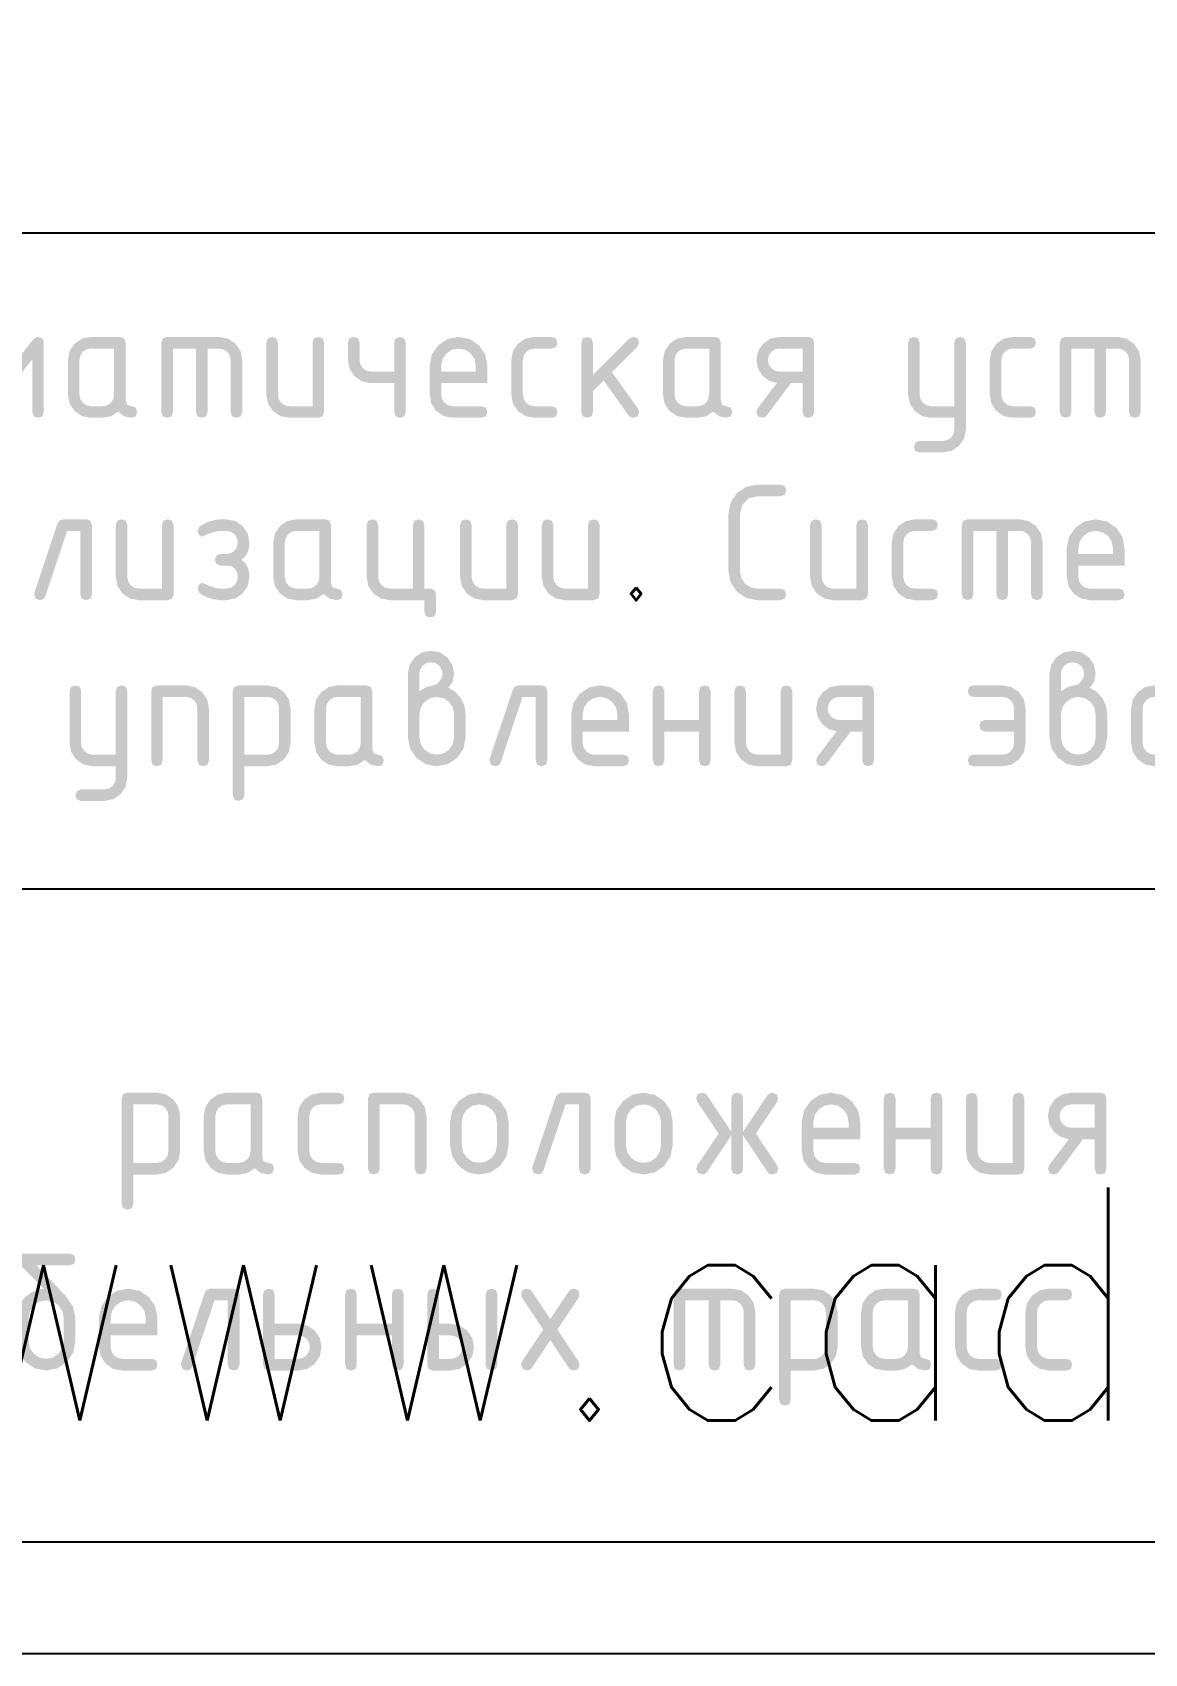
# Model space of a CAD drawing. Header units: millimetres. Extents: x 0 to 420, y 0 to 297.
# Drawn here: x 345.47 to 362.76, y 0 to 25.21 of the extents above; entities that cross this region are included whole.
import ezdxf

# ---------------------------------------------------------------- set-up
doc = ezdxf.new("R2010")
doc.units = ezdxf.units.MM
doc.layers.get('0').update_dxf_attribs({"linetype": 'CONTINUOUS'})
doc.styles.get("Standard").update_dxf_attribs({"font": 'STANDARD'})

# ---------------------------------------------------------------- blocks, each defined once
blk = doc.blocks.new('ABViewer')
at = {"color": 0, "true_color": 0x000001, "insert": (0, 0), "char_height": 0.05, "attachment_point": 1}
blk.add_mtext('ABViewer 16 trial version - www.cadsofttools.com', dxfattribs=at)

msp = doc.modelspace()

# ---------------------------------------------------------------- hatches: boundary and pattern name
at = {"true_color": 0x000007}
for points in [[(345.104786, 19.668574), (344.745393, 20.128287), (344.745393, 19.309181), (344.722794, 19.241726), (344.655545, 19.219333), (344.58809, 19.241726), (344.565697, 19.309181), (344.565697, 20.386807), (344.58809, 20.454055), (344.655545, 20.476655), (344.700263, 20.462255), (344.745393, 20.419329), (345.104786, 19.959615), (345.463627, 20.419329), (345.508551, 20.462255), (345.553475, 20.476655), (345.620723, 20.454055), (345.643323, 20.386807), (345.643323, 19.309181), (345.620723, 19.241726), (345.553475, 19.219333), (345.48602, 19.241726), (345.463627, 19.309181), (345.463627, 20.128287)], [(347.56036, 20.476655), (348.368442, 20.476655), (348.506935, 20.450335), (348.623103, 20.371924), (348.701514, 20.255756), (348.727834, 20.117263), (348.727834, 19.309181), (348.705235, 19.241726), (348.637986, 19.219333), (348.570531, 19.241726), (348.548138, 19.309181), (348.548138, 20.117263), (348.535047, 20.187405), (348.496324, 20.245145), (348.438584, 20.283868), (348.368442, 20.296959), (348.188746, 20.296959), (348.188746, 19.309181), (348.166146, 19.241726), (348.098898, 19.219333), (348.031925, 19.241726), (348.009601, 19.309181), (348.009601, 20.296959), (347.650209, 20.296959), (347.650209, 19.309181), (347.627609, 19.241726), (347.56036, 19.219333), (347.492905, 19.241726), (347.470512, 19.309181), (347.470512, 20.386807), (347.492905, 20.454055)], [(350.000993, 20.386807), (350.000993, 19.309181), (349.978393, 19.241726), (349.911145, 19.219333), (349.462456, 19.219333), (349.323067, 19.245378), (349.207243, 19.323513), (349.129108, 19.439337), (349.103063, 19.578726), (349.103063, 20.386807), (349.125457, 20.454055), (349.192912, 20.476655), (349.26016, 20.454055), (349.28276, 20.386807), (349.28276, 19.578726), (349.295989, 19.509962), (349.335676, 19.451946), (349.393692, 19.412259), (349.462456, 19.399029), (349.821297, 19.399029), (349.821297, 20.386807), (349.84369, 20.454055), (349.911145, 20.476655), (349.978393, 20.454055)], [(351.270442, 20.386807), (351.270442, 19.309181), (351.247843, 19.241726), (351.180594, 19.219333), (351.113139, 19.241726), (351.090746, 19.309181), (351.090746, 19.758422), (350.731905, 19.758422), (350.594101, 19.784122), (350.477795, 19.861499), (350.398695, 19.975532), (350.372513, 20.110648), (350.372513, 20.386807), (350.394906, 20.454055), (350.462361, 20.476655), (350.529609, 20.454055), (350.552209, 20.386807), (350.552209, 20.117263), (350.565438, 20.048981), (350.605126, 19.991035), (350.663141, 19.951347), (350.731905, 19.938118), (351.090746, 19.938118), (351.090746, 20.386807), (351.113139, 20.454055), (351.180594, 20.476655), (351.247843, 20.454055)], [(353.091107, 20.117263), (353.091107, 19.578726), (353.104337, 19.509962), (353.144024, 19.451946), (353.202039, 19.412259), (353.270804, 19.399029), (353.539797, 19.399029), (353.607045, 19.37643), (353.629645, 19.309181), (353.607045, 19.241726), (353.539797, 19.219333), (353.270804, 19.219333), (353.131415, 19.245378), (353.015591, 19.323513), (352.937456, 19.439337), (352.911411, 19.578726), (352.911411, 20.117263), (352.937456, 20.256445), (353.015591, 20.372476), (353.131415, 20.45061), (353.270804, 20.476655), (353.539797, 20.476655), (353.607045, 20.454055), (353.629645, 20.386807), (353.607045, 20.319352), (353.539797, 20.296959), (353.270804, 20.296959), (353.20135, 20.283799), (353.143473, 20.244594), (353.104061, 20.186303)], [(354.180413, 19.886304), (354.744857, 20.450748), (354.808798, 20.476655), (354.876047, 20.454055), (354.898647, 20.386807), (354.871637, 20.32452), (354.476967, 19.92985), (354.881008, 19.360996), (354.898647, 19.307528), (354.876047, 19.241313), (354.808798, 19.219333), (354.766217, 19.228842), (354.734384, 19.257367), (354.347431, 19.800314), (354.180413, 19.633296), (354.180413, 19.309181), (354.157813, 19.241726), (354.090565, 19.219333), (354.02311, 19.241726), (354.000717, 19.309181), (354.000717, 20.386807), (354.02311, 20.454055), (354.090565, 20.476655), (354.157813, 20.454055), (354.180413, 20.386807)], [(359.799562, 19.036881), (359.799562, 19.219333), (359.440721, 19.219333), (359.301332, 19.245447), (359.185508, 19.324064), (359.107373, 19.439819), (359.081329, 19.578726), (359.081329, 20.386807), (359.103722, 20.454055), (359.171177, 20.476655), (359.238425, 20.454055), (359.261025, 20.386807), (359.261025, 19.578726), (359.274254, 19.509962), (359.313941, 19.451946), (359.371957, 19.412259), (359.440721, 19.399029), (359.799562, 19.399029), (359.799562, 20.386807), (359.821955, 20.454055), (359.88941, 20.476655), (359.956658, 20.454055), (359.979258, 20.386807), (359.979258, 19.039637), (359.953351, 18.901627), (359.876181, 18.785527), (359.761804, 18.706634), (359.624276, 18.680245), (359.261025, 18.680245), (359.19357, 18.702845), (359.171177, 18.770093), (359.198186, 18.832931), (359.261025, 18.859941), (359.620417, 18.859941), (359.690284, 18.872688), (359.747748, 18.910653), (359.786471, 18.967359)], [(360.530474, 20.117263), (360.530474, 19.578726), (360.543703, 19.509962), (360.583391, 19.451946), (360.641406, 19.412259), (360.71017, 19.399029), (360.979163, 19.399029), (361.046411, 19.37643), (361.069011, 19.309181), (361.046411, 19.241726), (360.979163, 19.219333), (360.71017, 19.219333), (360.570782, 19.245378), (360.454957, 19.323513), (360.376823, 19.439337), (360.350778, 19.578726), (360.350778, 20.117263), (360.376823, 20.256445), (360.454957, 20.372476), (360.570782, 20.45061), (360.71017, 20.476655), (360.979163, 20.476655), (361.046411, 20.454055), (361.069011, 20.386807), (361.046411, 20.319352), (360.979163, 20.296959), (360.71017, 20.296959), (360.640717, 20.283799), (360.582839, 20.244594), (360.543428, 20.186303)], [(361.529932, 20.476655), (362.338013, 20.476655), (362.476506, 20.450335), (362.592675, 20.371924), (362.671085, 20.255756), (362.697406, 20.117263), (362.697406, 19.309181), (362.674806, 19.241726), (362.607557, 19.219333), (362.540102, 19.241726), (362.517709, 19.309181), (362.517709, 20.117263), (362.504618, 20.187405), (362.465895, 20.245145), (362.408155, 20.283868), (362.338013, 20.296959), (362.158317, 20.296959), (362.158317, 19.309181), (362.135717, 19.241726), (362.068469, 19.219333), (362.001496, 19.241726), (361.979172, 19.309181), (361.979172, 20.296959), (361.61978, 20.296959), (361.61978, 19.309181), (361.59718, 19.241726), (361.529932, 19.219333), (361.462477, 19.241726), (361.440083, 19.309181), (361.440083, 20.386807), (361.462477, 20.454055)], [(357.096475, 18.179284), (357.163723, 18.156684), (357.186323, 18.089435), (357.163723, 18.02198), (357.096475, 17.999587), (356.737633, 17.999587), (356.601621, 17.96617), (356.504469, 17.866193), (356.468089, 17.730043), (356.468089, 16.832113), (356.487657, 16.728278), (356.546913, 16.641393), (356.633798, 16.582137), (356.737633, 16.562569), (357.096475, 16.562569), (357.163723, 16.539969), (357.186323, 16.472721), (357.163723, 16.405266), (357.096475, 16.382873), (356.737633, 16.382873), (356.564552, 16.415601), (356.419582, 16.514062), (356.321121, 16.659032), (356.288393, 16.832113), (356.288393, 17.730043), (356.321121, 17.902436), (356.419582, 18.047543), (356.564552, 18.14628), (356.737633, 18.179284)], [(345.941998, 17.640195), (346.300839, 17.640195), (346.368087, 17.617595), (346.390687, 17.550347), (346.390687, 16.472721), (346.368087, 16.405266), (346.300839, 16.382873), (346.233384, 16.405266), (346.210991, 16.472721), (346.210991, 17.460499), (346.005939, 17.460499), (345.666941, 16.444058), (345.635522, 16.398169), (345.582606, 16.382873), (345.515151, 16.405611), (345.492757, 16.473823), (345.496616, 16.501384), (345.85215, 17.566883), (345.886532, 17.621729)], [(347.660136, 17.550347), (347.660136, 16.472721), (347.637537, 16.405266), (347.570288, 16.382873), (347.121599, 16.382873), (346.98221, 16.408918), (346.866386, 16.487053), (346.788252, 16.602877), (346.762207, 16.742265), (346.762207, 17.550347), (346.7846, 17.617595), (346.852055, 17.640195), (346.919303, 17.617595), (346.941903, 17.550347), (346.941903, 16.742265), (346.955132, 16.673501), (346.99482, 16.615486), (347.052835, 16.575798), (347.121599, 16.562569), (347.48044, 16.562569), (347.48044, 17.550347), (347.502833, 17.617595), (347.570288, 17.640195), (347.637537, 17.617595)], [(348.660041, 16.742265), (348.648121, 16.817231), (348.612637, 16.874006), (348.565439, 16.905838), (348.506252, 16.920308), (348.391048, 16.921961), (348.327107, 16.947869), (348.3012, 17.01181), (348.327659, 17.076302), (348.363212, 17.096146), (348.416955, 17.10276), (348.443965, 17.10276), (348.472628, 17.101658), (348.55283, 17.114473), (348.611534, 17.152921), (348.647777, 17.21066), (348.660041, 17.280803), (348.64695, 17.350945), (348.608227, 17.408685), (348.550763, 17.447407), (348.480896, 17.460499), (348.391048, 17.460499), (348.307195, 17.448992), (348.206391, 17.414748), (348.124605, 17.380779), (348.099455, 17.369548), (348.052051, 17.40207), (348.031656, 17.464909), (348.06845, 17.53195), (348.17883, 17.59279), (348.293001, 17.628275), (348.391048, 17.640195), (348.480896, 17.640195), (348.619803, 17.61415), (348.735558, 17.536015), (348.813693, 17.419984), (348.839738, 17.280803), (348.831995, 17.192031), (348.808801, 17.117574), (348.770207, 17.057483), (348.716265, 17.01181), (348.770207, 16.964577), (348.808801, 16.903909), (348.831995, 16.829805), (348.839738, 16.742265), (348.813693, 16.602877), (348.735558, 16.487053), (348.619803, 16.408918), (348.480896, 16.382873), (348.391048, 16.382873), (348.290314, 16.394448), (348.177177, 16.429175), (348.068036, 16.488706), (348.031656, 16.558159), (348.052051, 16.620998), (348.101109, 16.65352), (348.130048, 16.642013), (348.21025, 16.607769), (348.308297, 16.5738), (348.391048, 16.562569), (348.480896, 16.562569), (348.54966, 16.575523), (348.607676, 16.614935), (348.646881, 16.672812)], [(351.651219, 16.562569), (351.718467, 16.539969), (351.741067, 16.472721), (351.741067, 16.203177), (351.718467, 16.135928), (351.651219, 16.113329), (351.583764, 16.135928), (351.561371, 16.203177), (351.561371, 16.382873), (351.022833, 16.382873), (350.883445, 16.408987), (350.767621, 16.487604), (350.689486, 16.603359), (350.663441, 16.742265), (350.663441, 17.550347), (350.685834, 17.617595), (350.753289, 17.640195), (350.820537, 17.617595), (350.843137, 17.550347), (350.843137, 16.742265), (350.856366, 16.673501), (350.896054, 16.615486), (350.954069, 16.575798), (351.022833, 16.562569), (351.381674, 16.562569), (351.381674, 17.550347), (351.404068, 17.617595), (351.471523, 17.640195), (351.538771, 17.617595), (351.561371, 17.550347), (351.561371, 16.562569)], [(353.013778, 17.550347), (353.013778, 16.472721), (352.991178, 16.405266), (352.92393, 16.382873), (352.475241, 16.382873), (352.335852, 16.408918), (352.220028, 16.487053), (352.141893, 16.602877), (352.115848, 16.742265), (352.115848, 17.550347), (352.138242, 17.617595), (352.205697, 17.640195), (352.272945, 17.617595), (352.295545, 17.550347), (352.295545, 16.742265), (352.308774, 16.673501), (352.348461, 16.615486), (352.406477, 16.575798), (352.475241, 16.562569), (352.834082, 16.562569), (352.834082, 17.550347), (352.856475, 17.617595), (352.92393, 17.640195), (352.991178, 17.617595)], [(354.283227, 17.550347), (354.283227, 16.472721), (354.260628, 16.405266), (354.193379, 16.382873), (353.74469, 16.382873), (353.605302, 16.408918), (353.489477, 16.487053), (353.411343, 16.602877), (353.385298, 16.742265), (353.385298, 17.550347), (353.407691, 17.617595), (353.475146, 17.640195), (353.542394, 17.617595), (353.564994, 17.550347), (353.564994, 16.742265), (353.578223, 16.673501), (353.617911, 16.615486), (353.675926, 16.575798), (353.74469, 16.562569), (354.103531, 16.562569), (354.103531, 17.550347), (354.125924, 17.617595), (354.193379, 17.640195), (354.260628, 17.617595)], [(358.455772, 17.550347), (358.455772, 16.472721), (358.433172, 16.405266), (358.365924, 16.382873), (357.917235, 16.382873), (357.777846, 16.408918), (357.662022, 16.487053), (357.583887, 16.602877), (357.557842, 16.742265), (357.557842, 17.550347), (357.580235, 17.617595), (357.64769, 17.640195), (357.714939, 17.617595), (357.737538, 17.550347), (357.737538, 16.742265), (357.750768, 16.673501), (357.790455, 16.615486), (357.848471, 16.575798), (357.917235, 16.562569), (358.276076, 16.562569), (358.276076, 17.550347), (358.298469, 17.617595), (358.365924, 17.640195), (358.433172, 17.617595)], [(359.006988, 17.280803), (359.006988, 16.742265), (359.020217, 16.673501), (359.059904, 16.615486), (359.11792, 16.575798), (359.186684, 16.562569), (359.455677, 16.562569), (359.522925, 16.539969), (359.545525, 16.472721), (359.522925, 16.405266), (359.455677, 16.382873), (359.186684, 16.382873), (359.047295, 16.408918), (358.931471, 16.487053), (358.853336, 16.602877), (358.827291, 16.742265), (358.827291, 17.280803), (358.853336, 17.419984), (358.931471, 17.536015), (359.047295, 17.61415), (359.186684, 17.640195), (359.455677, 17.640195), (359.522925, 17.617595), (359.545525, 17.550347), (359.522925, 17.482892), (359.455677, 17.460499), (359.186684, 17.460499), (359.117231, 17.447339), (359.059353, 17.408133), (359.019941, 17.349842)], [(360.006445, 17.640195), (360.814527, 17.640195), (360.95302, 17.613874), (361.069188, 17.535464), (361.147599, 17.419295), (361.173919, 17.280803), (361.173919, 16.472721), (361.151319, 16.405266), (361.084071, 16.382873), (361.016616, 16.405266), (360.994223, 16.472721), (360.994223, 17.280803), (360.981132, 17.350945), (360.942409, 17.408685), (360.884669, 17.447407), (360.814527, 17.460499), (360.634831, 17.460499), (360.634831, 16.472721), (360.612231, 16.405266), (360.544983, 16.382873), (360.47801, 16.405266), (360.455686, 16.472721), (360.455686, 17.460499), (360.096293, 17.460499), (360.096293, 16.472721), (360.073694, 16.405266), (360.006445, 16.382873), (359.93899, 16.405266), (359.916597, 16.472721), (359.916597, 17.550347), (359.93899, 17.617595)], [(346.76156, 13.61796), (346.76156, 13.800413), (346.402719, 13.800413), (346.26333, 13.826526), (346.147506, 13.905144), (346.069371, 14.020899), (346.043326, 14.159805), (346.043326, 14.967887), (346.065719, 15.035135), (346.133174, 15.057735), (346.200422, 15.035135), (346.223022, 14.967887), (346.223022, 14.159805), (346.236251, 14.091041), (346.275939, 14.033025), (346.333954, 13.993338), (346.402719, 13.980109), (346.76156, 13.980109), (346.76156, 14.967887), (346.783953, 15.035135), (346.851408, 15.057735), (346.918656, 15.035135), (346.941256, 14.967887), (346.941256, 13.620716), (346.915349, 13.482706), (346.838179, 13.366606), (346.723801, 13.287714), (346.586273, 13.261324), (346.223022, 13.261324), (346.155567, 13.283924), (346.133174, 13.351172), (346.160184, 13.414011), (346.223022, 13.44102), (346.582415, 13.44102), (346.652281, 13.453767), (346.709745, 13.491732), (346.748468, 13.548438)], [(347.312775, 13.890261), (347.312775, 14.967887), (347.335169, 15.035135), (347.402623, 15.057735), (347.851864, 15.057735), (347.989874, 15.031414), (348.105974, 14.953004), (348.184385, 14.836835), (348.210705, 14.698342), (348.210705, 13.890261), (348.188105, 13.822806), (348.120857, 13.800413), (348.053402, 13.822806), (348.031009, 13.890261), (348.031009, 14.698342), (348.017918, 14.768484), (347.979195, 14.826224), (347.92173, 14.864947), (347.851864, 14.878038), (347.492472, 14.878038), (347.492472, 13.890261), (347.469872, 13.822806), (347.402623, 13.800413), (347.335169, 13.822806)], [(353.022771, 15.057735), (353.381612, 15.057735), (353.448861, 15.035135), (353.47146, 14.967887), (353.47146, 13.890261), (353.448861, 13.822806), (353.381612, 13.800413), (353.314157, 13.822806), (353.291764, 13.890261), (353.291764, 14.878038), (353.086712, 14.878038), (352.747715, 13.861598), (352.716295, 13.815709), (352.663379, 13.800413), (352.595924, 13.82315), (352.573531, 13.891363), (352.577389, 13.918924), (352.932923, 14.984423), (352.967305, 15.039269)], [(355.292125, 14.339501), (355.292125, 13.890261), (355.269525, 13.822806), (355.202277, 13.800413), (355.134822, 13.822806), (355.112429, 13.890261), (355.112429, 14.967887), (355.134822, 15.035135), (355.202277, 15.057735), (355.269525, 15.035135), (355.292125, 14.967887), (355.292125, 14.519197), (355.830663, 14.519197), (355.830663, 14.967887), (355.853056, 15.035135), (355.920511, 15.057735), (355.987759, 15.035135), (356.010359, 14.967887), (356.010359, 13.890261), (355.987759, 13.822806), (355.920511, 13.800413), (355.853056, 13.822806), (355.830663, 13.890261), (355.830663, 14.339501)], [(357.279808, 14.967887), (357.279808, 13.890261), (357.257208, 13.822806), (357.18996, 13.800413), (356.741271, 13.800413), (356.601882, 13.826458), (356.486058, 13.904592), (356.407923, 14.020416), (356.381878, 14.159805), (356.381878, 14.967887), (356.404271, 15.035135), (356.471726, 15.057735), (356.538975, 15.035135), (356.561575, 14.967887), (356.561575, 14.159805), (356.574804, 14.091041), (356.614491, 14.033025), (356.672507, 13.993338), (356.741271, 13.980109), (357.100112, 13.980109), (357.100112, 14.967887), (357.122505, 15.035135), (357.18996, 15.057735), (357.257208, 15.035135)], [(360.728316, 14.339501), (360.279627, 14.339501), (360.212172, 14.361894), (360.189779, 14.429349), (360.212172, 14.496598), (360.279627, 14.519197), (360.728316, 14.519197), (360.728316, 14.698342), (360.715225, 14.768484), (360.676502, 14.826224), (360.619038, 14.864947), (360.549171, 14.878038), (360.099931, 14.878038), (360.032476, 14.900432), (360.010083, 14.967887), (360.032476, 15.035135), (360.099931, 15.057735), (360.549171, 15.057735), (360.688077, 15.03169), (360.803833, 14.953555), (360.881967, 14.837524), (360.908012, 14.698342), (360.908012, 14.159805), (360.881967, 14.020416), (360.803833, 13.904592), (360.688077, 13.826458), (360.549171, 13.800413), (360.099931, 13.800413), (360.032476, 13.822806), (360.010083, 13.890261), (360.032476, 13.957509), (360.099931, 13.980109), (360.549171, 13.980109), (360.617935, 13.993062), (360.675951, 14.032474), (360.715156, 14.090352), (360.728316, 14.159805)], [(349.771211, 8.359664), (349.771211, 7.813961), (349.784509, 7.744576), (349.824679, 7.685528), (349.883728, 7.645358), (349.953112, 7.63206), (350.225964, 7.63206), (350.294176, 7.609322), (350.316914, 7.541109), (350.294176, 7.472896), (350.225964, 7.450159), (349.953112, 7.450159), (349.81207, 7.476341), (349.694592, 7.555441), (349.615493, 7.672919), (349.58931, 7.813961), (349.58931, 8.359664), (349.615493, 8.500706), (349.694592, 8.618184), (349.81207, 8.697076), (349.953112, 8.723466), (350.225964, 8.723466), (350.294176, 8.700728), (350.316914, 8.632515), (350.294176, 8.564303), (350.225964, 8.541565), (349.953112, 8.541565), (349.882832, 8.528336), (349.824128, 8.488648), (349.78444, 8.429944)], [(350.684087, 7.541109), (350.684087, 8.632515), (350.706825, 8.700728), (350.775038, 8.723466), (351.229791, 8.723466), (351.369868, 8.696732), (351.487208, 8.617081), (351.566859, 8.499741), (351.593593, 8.359664), (351.593593, 7.541109), (351.570855, 7.472896), (351.502642, 7.450159), (351.434429, 7.472896), (351.411692, 7.541109), (351.411692, 8.359664), (351.398531, 8.430426), (351.359326, 8.489199), (351.300553, 8.528405), (351.229791, 8.541565), (350.865988, 8.541565), (350.865988, 7.541109), (350.843251, 7.472896), (350.775038, 7.450159), (350.706825, 7.472896)], [(353.690492, 8.723466), (354.054294, 8.723466), (354.122507, 8.700728), (354.145245, 8.632515), (354.145245, 7.541109), (354.122507, 7.472896), (354.054294, 7.450159), (353.986081, 7.472896), (353.963344, 7.541109), (353.963344, 8.541565), (353.755536, 8.541565), (353.412128, 7.512446), (353.380365, 7.465593), (353.32669, 7.450159), (353.258477, 7.47331), (353.23574, 7.542763), (353.240149, 7.570324), (353.599542, 8.649052), (353.634682, 8.704862)], [(356.333095, 8.058149), (355.95441, 7.490397), (355.922164, 7.460149), (355.878342, 7.450159), (355.814401, 7.477168), (355.787392, 7.541109), (355.802826, 7.592372), (356.134657, 8.086812), (355.802826, 8.581804), (355.787392, 8.632515), (355.810129, 8.700728), (355.878342, 8.723466), (355.922164, 8.713544), (355.95441, 8.683778), (356.333095, 8.116027), (356.333095, 8.632515), (356.355833, 8.700728), (356.424045, 8.723466), (356.492258, 8.700728), (356.514996, 8.632515), (356.514996, 8.116027), (356.894232, 8.683778), (356.925996, 8.713544), (356.969749, 8.723466), (357.037961, 8.700728), (357.060699, 8.632515), (357.045816, 8.581804), (356.713433, 8.086812), (357.045816, 7.592372), (357.060699, 7.541109), (357.037961, 7.472896), (356.969749, 7.450159), (356.925996, 7.460149), (356.894232, 7.490397), (356.514996, 8.058149), (356.514996, 7.541109), (356.492258, 7.472896), (356.424045, 7.450159), (356.355833, 7.472896), (356.333095, 7.541109)], [(358.885871, 7.995862), (358.885871, 7.541109), (358.863133, 7.472896), (358.79492, 7.450159), (358.726707, 7.472896), (358.70397, 7.541109), (358.70397, 8.632515), (358.726707, 8.700728), (358.79492, 8.723466), (358.863133, 8.700728), (358.885871, 8.632515), (358.885871, 8.177763), (359.431574, 8.177763), (359.431574, 8.632515), (359.454312, 8.700728), (359.522524, 8.723466), (359.590737, 8.700728), (359.613475, 8.632515), (359.613475, 7.541109), (359.590737, 7.472896), (359.522524, 7.450159), (359.454312, 7.472896), (359.431574, 7.541109), (359.431574, 7.995862)], [(360.889301, 8.632515), (360.889301, 7.541109), (360.866563, 7.472896), (360.798351, 7.450159), (360.343598, 7.450159), (360.202556, 7.476341), (360.085078, 7.555441), (360.005979, 7.672919), (359.979796, 7.813961), (359.979796, 8.632515), (360.002533, 8.700728), (360.070746, 8.723466), (360.138959, 8.700728), (360.161697, 8.632515), (360.161697, 7.813961), (360.174995, 7.744576), (360.215165, 7.685528), (360.274214, 7.645358), (360.343598, 7.63206), (360.7074, 7.63206), (360.7074, 8.632515), (360.730138, 8.700728), (360.798351, 8.723466), (360.866563, 8.700728)], [(348.231296, 5.675339), (348.595098, 5.675339), (348.663311, 5.652601), (348.686049, 5.584388), (348.686049, 4.492982), (348.663311, 4.424769), (348.595098, 4.402032), (348.526885, 4.424769), (348.504148, 4.492982), (348.504148, 5.493438), (348.296339, 5.493438), (347.952932, 4.464319), (347.921168, 4.417466), (347.867494, 4.402032), (347.799281, 4.425183), (347.776543, 4.494636), (347.780953, 4.522197), (348.140345, 5.600925), (348.175485, 5.656735)], [(350.510097, 4.947735), (350.510097, 4.492982), (350.487359, 4.424769), (350.419146, 4.402032), (350.350933, 4.424769), (350.328196, 4.492982), (350.328196, 5.584388), (350.350933, 5.652601), (350.419146, 5.675339), (350.487359, 5.652601), (350.510097, 5.584388), (350.510097, 5.129636), (351.0558, 5.129636), (351.0558, 5.584388), (351.078537, 5.652601), (351.14675, 5.675339), (351.214963, 5.652601), (351.237701, 5.584388), (351.237701, 4.492982), (351.214963, 4.424769), (351.14675, 4.402032), (351.078537, 4.424769), (351.0558, 4.492982), (351.0558, 4.947735)], [(353.628721, 5.038685), (353.958347, 4.544245), (353.97323, 4.492982), (353.950493, 4.424769), (353.88228, 4.402032), (353.838527, 4.412022), (353.806763, 4.44227), (353.518478, 4.874974), (353.230743, 4.44227), (353.198497, 4.412022), (353.154676, 4.402032), (353.090735, 4.429041), (353.063725, 4.492982), (353.079159, 4.544245), (353.408235, 5.038685), (353.079159, 5.533677), (353.063725, 5.584388), (353.086463, 5.652601), (353.154676, 5.675339), (353.198497, 5.665417), (353.230743, 5.635651), (353.518478, 5.20405), (353.806763, 5.635651), (353.838527, 5.665417), (353.88228, 5.675339), (353.950493, 5.653015), (353.97323, 5.586042), (353.958347, 5.533677)], [(355.525279, 5.675339), (356.343834, 5.675339), (356.483912, 5.648605), (356.601251, 5.568954), (356.680902, 5.451614), (356.707636, 5.311537), (356.707636, 4.492982), (356.684898, 4.424769), (356.616685, 4.402032), (356.548473, 4.424769), (356.525735, 4.492982), (356.525735, 5.311537), (356.512575, 5.382299), (356.47337, 5.441072), (356.414596, 5.480278), (356.343834, 5.493438), (356.161933, 5.493438), (356.161933, 4.492982), (356.139195, 4.424769), (356.070982, 4.402032), (356.002769, 4.424769), (355.980032, 4.492982), (355.980032, 5.493438), (355.61623, 5.493438), (355.61623, 4.492982), (355.593492, 4.424769), (355.525279, 4.402032), (355.457066, 4.424769), (355.434329, 4.492982), (355.434329, 5.584388), (355.457066, 5.652601)], [(359.992511, 5.311537), (359.992511, 4.765834), (360.005809, 4.69645), (360.045979, 4.637401), (360.105028, 4.597231), (360.174412, 4.583933), (360.447264, 4.583933), (360.515477, 4.561195), (360.538214, 4.492982), (360.515477, 4.424769), (360.447264, 4.402032), (360.174412, 4.402032), (360.03337, 4.428214), (359.915892, 4.507314), (359.836793, 4.624792), (359.81061, 4.765834), (359.81061, 5.311537), (359.836793, 5.452579), (359.915892, 5.570057), (360.03337, 5.64895), (360.174412, 5.675339), (360.447264, 5.675339), (360.515477, 5.652601), (360.538214, 5.584388), (360.515477, 5.516176), (360.447264, 5.493438), (360.174412, 5.493438), (360.104132, 5.480209), (360.045428, 5.440521), (360.00574, 5.381817)], [(361.087289, 5.311537), (361.087289, 4.765834), (361.100587, 4.69645), (361.140757, 4.637401), (361.199806, 4.597231), (361.26919, 4.583933), (361.542041, 4.583933), (361.610254, 4.561195), (361.632992, 4.492982), (361.610254, 4.424769), (361.542041, 4.402032), (361.26919, 4.402032), (361.128148, 4.428214), (361.01067, 4.507314), (360.93157, 4.624792), (360.905388, 4.765834), (360.905388, 5.311537), (360.93157, 5.452579), (361.01067, 5.570057), (361.128148, 5.64895), (361.26919, 5.675339), (361.542041, 5.675339), (361.610254, 5.652601), (361.632992, 5.584388), (361.610254, 5.516176), (361.542041, 5.493438), (361.26919, 5.493438), (361.19891, 5.480209), (361.140205, 5.440521), (361.100518, 5.381817)]]:
    msp.add_hatch(color=0, dxfattribs=at).paths.add_polyline_path(points, flags=0)
h = msp.add_hatch(color=0, dxfattribs=at)
h.paths.add_polyline_path([(346.736338, 20.296959), (346.377497, 20.296959), (346.308044, 20.283799), (346.250166, 20.244594), (346.210755, 20.186303), (346.197801, 20.117263), (346.197801, 19.578726), (346.21103, 19.509962), (346.250718, 19.451946), (346.308733, 19.412259), (346.377497, 19.399029), (346.557193, 19.399029), (346.625957, 19.411983), (346.683973, 19.451395), (346.723178, 19.509272), (346.736338, 19.578726)], flags=0)
h.paths.add_polyline_path([(347.095731, 19.309181), (347.073131, 19.241726), (347.005883, 19.219333), (346.891712, 19.243036), (346.800279, 19.314693), (346.689898, 19.243036), (346.557193, 19.219333), (346.377497, 19.219333), (346.238109, 19.245378), (346.122284, 19.323513), (346.04415, 19.439337), (346.018105, 19.578726), (346.018105, 20.117263), (346.04415, 20.256445), (346.122284, 20.372476), (346.238109, 20.45061), (346.377497, 20.476655), (346.826186, 20.476655), (346.893435, 20.454055), (346.916034, 20.386807), (346.916034, 19.488878), (346.938428, 19.421423), (347.005883, 19.399029), (347.073131, 19.37643)], flags=0)
h = msp.add_hatch(color=0, dxfattribs=at)
h.paths.add_polyline_path([(352.091202, 20.296959), (351.987367, 20.277184), (351.900482, 20.218135), (351.841226, 20.130837), (351.821658, 20.027415), (351.821658, 19.938118), (352.360195, 19.938118), (352.360195, 20.027415), (352.340421, 20.130837), (352.281372, 20.218135), (352.194142, 20.277184)], flags=0)
h.paths.add_polyline_path([(351.821658, 19.758422), (351.821658, 19.578726), (351.834887, 19.509962), (351.874575, 19.451946), (351.93259, 19.412259), (352.001354, 19.399029), (352.450044, 19.399029), (352.517292, 19.37643), (352.539892, 19.309181), (352.517292, 19.241726), (352.450044, 19.219333), (352.001354, 19.219333), (351.861966, 19.245378), (351.746142, 19.323513), (351.668007, 19.439337), (351.641962, 19.578726), (351.641962, 20.027415), (351.67469, 20.20029), (351.773151, 20.345466), (351.918121, 20.44372), (352.091202, 20.476655), (352.26518, 20.444065), (352.409805, 20.346568), (352.507301, 20.201874), (352.539892, 20.027415), (352.539892, 19.758422)], flags=0)
h = msp.add_hatch(color=0, dxfattribs=at)
h.paths.add_polyline_path([(355.9884, 20.296959), (355.629558, 20.296959), (355.560105, 20.283799), (355.502228, 20.244594), (355.462816, 20.186303), (355.449862, 20.117263), (355.449862, 19.578726), (355.463091, 19.509962), (355.502779, 19.451946), (355.560794, 19.412259), (355.629558, 19.399029), (355.809255, 19.399029), (355.878019, 19.411983), (355.936034, 19.451395), (355.975239, 19.509272), (355.9884, 19.578726)], flags=0)
h.paths.add_polyline_path([(356.347792, 19.309181), (356.325192, 19.241726), (356.257944, 19.219333), (356.143773, 19.243036), (356.052341, 19.314693), (355.94196, 19.243036), (355.809255, 19.219333), (355.629558, 19.219333), (355.49017, 19.245378), (355.374346, 19.323513), (355.296211, 19.439337), (355.270166, 19.578726), (355.270166, 20.117263), (355.296211, 20.256445), (355.374346, 20.372476), (355.49017, 20.45061), (355.629558, 20.476655), (356.078248, 20.476655), (356.145496, 20.454055), (356.168096, 20.386807), (356.168096, 19.488878), (356.190489, 19.421423), (356.257944, 19.399029), (356.325192, 19.37643)], flags=0)
h = msp.add_hatch(color=0, dxfattribs=at)
h.paths.add_polyline_path([(357.042279, 19.761178), (356.91543, 19.798316), (356.812973, 19.878036), (356.745036, 19.988141), (356.722574, 20.117263), (356.748619, 20.256445), (356.826753, 20.372476), (356.942577, 20.45061), (357.081966, 20.476655), (357.530655, 20.476655), (357.597904, 20.454055), (357.620503, 20.386807), (357.620503, 19.309181), (357.597904, 19.241726), (357.530655, 19.219333), (357.4632, 19.241726), (357.440807, 19.309181), (357.440807, 19.758422), (357.258906, 19.758422), (356.884631, 19.256265), (356.85266, 19.228497), (356.812422, 19.219333), (356.744967, 19.241726), (356.722574, 19.309181), (356.740213, 19.363752)], flags=0)
h.paths.add_polyline_path([(356.90227, 20.117263), (356.915499, 20.048981), (356.955186, 19.991035), (357.013202, 19.951347), (357.081966, 19.938118), (357.440807, 19.938118), (357.440807, 20.296959), (357.081966, 20.296959), (357.012513, 20.283799), (356.954635, 20.244594), (356.915223, 20.186303)], flags=0)
h = msp.add_hatch(color=0, dxfattribs=at)
h.paths.add_polyline_path([(349.929267, 17.460499), (349.570426, 17.460499), (349.500973, 17.447339), (349.443095, 17.408133), (349.403683, 17.349842), (349.39073, 17.280803), (349.39073, 16.742265), (349.403959, 16.673501), (349.443646, 16.615486), (349.501662, 16.575798), (349.570426, 16.562569), (349.750122, 16.562569), (349.818886, 16.575523), (349.876901, 16.614935), (349.916107, 16.672812), (349.929267, 16.742265)], flags=0)
h.paths.add_polyline_path([(350.288659, 16.472721), (350.266059, 16.405266), (350.198811, 16.382873), (350.084641, 16.406575), (349.993208, 16.478233), (349.882827, 16.406575), (349.750122, 16.382873), (349.570426, 16.382873), (349.431037, 16.408918), (349.315213, 16.487053), (349.237078, 16.602877), (349.211033, 16.742265), (349.211033, 17.280803), (349.237078, 17.419984), (349.315213, 17.536015), (349.431037, 17.61415), (349.570426, 17.640195), (350.019115, 17.640195), (350.086363, 17.617595), (350.108963, 17.550347), (350.108963, 16.652417), (350.131356, 16.584962), (350.198811, 16.562569), (350.266059, 16.539969)], flags=0)
h = msp.add_hatch(color=0, dxfattribs=at)
h.paths.add_polyline_path([(361.998389, 17.460499), (361.894554, 17.440724), (361.807668, 17.381675), (361.748413, 17.294376), (361.728844, 17.190955), (361.728844, 17.101658), (362.267382, 17.101658), (362.267382, 17.190955), (362.247607, 17.294376), (362.188558, 17.381675), (362.101328, 17.440724)], flags=0)
h.paths.add_polyline_path([(361.728844, 16.921961), (361.728844, 16.742265), (361.742074, 16.673501), (361.781761, 16.615486), (361.839777, 16.575798), (361.908541, 16.562569), (362.35723, 16.562569), (362.424478, 16.539969), (362.447078, 16.472721), (362.424478, 16.405266), (362.35723, 16.382873), (361.908541, 16.382873), (361.769152, 16.408918), (361.653328, 16.487053), (361.575193, 16.602877), (361.549148, 16.742265), (361.549148, 17.190955), (361.581877, 17.363829), (361.680338, 17.509006), (361.825307, 17.60726), (361.998389, 17.640195), (362.172366, 17.607604), (362.316991, 17.510108), (362.414487, 17.365414), (362.447078, 17.190955), (362.447078, 16.921961)], flags=0)
h = msp.add_hatch(color=0, dxfattribs=at)
h.paths.add_polyline_path([(351.483778, 14.967887), (351.593056, 15.035135), (351.693239, 15.057735), (351.746914, 15.073444), (351.796868, 15.120573), (351.831594, 15.178795), (351.84317, 15.237431), (351.830079, 15.307366), (351.791356, 15.365313), (351.733409, 15.404036), (351.663474, 15.417127), (351.594021, 15.403967), (351.536143, 15.364762), (351.496731, 15.306471), (351.483778, 15.237431)], flags=0)
h.paths.add_polyline_path([(351.932467, 15.020803), (352.043675, 14.953968), (352.129251, 14.856541), (352.183821, 14.737892), (352.202011, 14.608494), (352.202011, 14.249653), (352.169076, 14.075882), (352.070822, 13.931051), (351.925714, 13.833072), (351.753322, 13.800413), (351.579551, 13.833141), (351.434719, 13.931602), (351.336741, 14.076571), (351.304081, 14.249653), (351.304081, 15.237431), (351.330195, 15.376613), (351.408812, 15.492644), (351.524568, 15.570778), (351.663474, 15.596823), (351.80238, 15.570503), (351.918135, 15.492092), (351.99627, 15.375924), (352.022315, 15.237431), (351.999715, 15.115061)], flags=0)
h.paths.add_polyline_path([(352.022315, 14.249653), (352.022315, 14.608494), (352.002609, 14.711916), (351.944042, 14.799215), (351.857157, 14.858264), (351.753322, 14.878038), (351.648798, 14.858264), (351.56205, 14.799215), (351.503277, 14.711916), (351.483778, 14.608494), (351.483778, 14.249653), (351.503277, 14.145129), (351.56205, 14.058381), (351.648798, 13.999608), (351.753322, 13.980109), (351.857157, 13.999677), (351.944042, 14.058933), (352.002609, 14.145818)], flags=0)
h = msp.add_hatch(color=0, dxfattribs=at)
h.paths.add_polyline_path([(361.459228, 14.967887), (361.568506, 15.035135), (361.66869, 15.057735), (361.722364, 15.073444), (361.772318, 15.120573), (361.807045, 15.178795), (361.81862, 15.237431), (361.805529, 15.307366), (361.766806, 15.365313), (361.70886, 15.404036), (361.638924, 15.417127), (361.569471, 15.403967), (361.511593, 15.364762), (361.472181, 15.306471), (361.459228, 15.237431)], flags=0)
h.paths.add_polyline_path([(361.907917, 15.020803), (362.019125, 14.953968), (362.104701, 14.856541), (362.159271, 14.737892), (362.177461, 14.608494), (362.177461, 14.249653), (362.144526, 14.075882), (362.046272, 13.931051), (361.901165, 13.833072), (361.728772, 13.800413), (361.555002, 13.833141), (361.41017, 13.931602), (361.312191, 14.076571), (361.279532, 14.249653), (361.279532, 15.237431), (361.305646, 15.376613), (361.384263, 15.492644), (361.500018, 15.570778), (361.638924, 15.596823), (361.77783, 15.570503), (361.893586, 15.492092), (361.97172, 15.375924), (361.997765, 15.237431), (361.975165, 15.115061)], flags=0)
h.paths.add_polyline_path([(361.997765, 14.249653), (361.997765, 14.608494), (361.978059, 14.711916), (361.919493, 14.799215), (361.832607, 14.858264), (361.728772, 14.878038), (361.624248, 14.858264), (361.5375, 14.799215), (361.478727, 14.711916), (361.459228, 14.608494), (361.459228, 14.249653), (361.478727, 14.145129), (361.5375, 14.058381), (361.624248, 13.999608), (361.728772, 13.980109), (361.832607, 13.999677), (361.919493, 14.058933), (361.978059, 14.145818)], flags=0)
h = msp.add_hatch(color=0, dxfattribs=at)
h.paths.add_polyline_path([(348.582225, 14.967887), (348.604618, 15.035135), (348.672073, 15.057735), (349.121313, 15.057735), (349.260219, 15.03169), (349.375975, 14.953555), (349.454109, 14.837524), (349.480154, 14.698342), (349.480154, 14.159805), (349.454109, 14.020899), (349.375975, 13.905144), (349.260219, 13.826526), (349.121313, 13.800413), (348.761921, 13.800413), (348.761921, 13.351172), (348.739321, 13.283924), (348.672073, 13.261324), (348.604618, 13.283924), (348.582225, 13.351172)], flags=0)
h.paths.add_polyline_path([(348.761921, 14.878038), (348.761921, 13.980109), (349.121313, 13.980109), (349.190077, 13.993062), (349.248093, 14.032474), (349.287298, 14.090352), (349.300458, 14.159805), (349.300458, 14.698342), (349.287367, 14.768484), (349.248644, 14.826224), (349.19118, 14.864947), (349.121313, 14.878038)], flags=0)
h = msp.add_hatch(color=0, dxfattribs=at)
h.paths.add_polyline_path([(350.569907, 14.878038), (350.211066, 14.878038), (350.141613, 14.864878), (350.083735, 14.825673), (350.044324, 14.767382), (350.03137, 14.698342), (350.03137, 14.159805), (350.044599, 14.091041), (350.084287, 14.033025), (350.142302, 13.993338), (350.211066, 13.980109), (350.390762, 13.980109), (350.459527, 13.993062), (350.517542, 14.032474), (350.556747, 14.090352), (350.569907, 14.159805)], flags=0)
h.paths.add_polyline_path([(350.9293, 13.890261), (350.9067, 13.822806), (350.839452, 13.800413), (350.725281, 13.824115), (350.633848, 13.895773), (350.523467, 13.824115), (350.390762, 13.800413), (350.211066, 13.800413), (350.071678, 13.826458), (349.955854, 13.904592), (349.877719, 14.020416), (349.851674, 14.159805), (349.851674, 14.698342), (349.877719, 14.837524), (349.955854, 14.953555), (350.071678, 15.03169), (350.211066, 15.057735), (350.659755, 15.057735), (350.727004, 15.035135), (350.749604, 14.967887), (350.749604, 14.069957), (350.771997, 14.002502), (350.839452, 13.980109), (350.9067, 13.957509)], flags=0)
h = msp.add_hatch(color=0, dxfattribs=at)
h.paths.add_polyline_path([(354.29222, 14.878038), (354.188385, 14.858264), (354.1015, 14.799215), (354.042244, 14.711916), (354.022676, 14.608494), (354.022676, 14.519197), (354.561213, 14.519197), (354.561213, 14.608494), (354.541439, 14.711916), (354.48239, 14.799215), (354.39516, 14.858264)], flags=0)
h.paths.add_polyline_path([(354.022676, 14.339501), (354.022676, 14.159805), (354.035905, 14.091041), (354.075593, 14.033025), (354.133608, 13.993338), (354.202372, 13.980109), (354.651061, 13.980109), (354.71831, 13.957509), (354.74091, 13.890261), (354.71831, 13.822806), (354.651061, 13.800413), (354.202372, 13.800413), (354.062984, 13.826458), (353.94716, 13.904592), (353.869025, 14.020416), (353.84298, 14.159805), (353.84298, 14.608494), (353.875708, 14.781369), (353.974169, 14.926545), (354.119139, 15.0248), (354.29222, 15.057735), (354.466198, 15.025144), (354.610823, 14.927648), (354.708319, 14.782954), (354.74091, 14.608494), (354.74091, 14.339501)], flags=0)
h = msp.add_hatch(color=0, dxfattribs=at)
h.paths.add_polyline_path([(357.971032, 14.342257), (357.844184, 14.379395), (357.741727, 14.459115), (357.67379, 14.56922), (357.651328, 14.698342), (357.677373, 14.837524), (357.755507, 14.953555), (357.871331, 15.03169), (358.01072, 15.057735), (358.459409, 15.057735), (358.526657, 15.035135), (358.549257, 14.967887), (358.549257, 13.890261), (358.526657, 13.822806), (358.459409, 13.800413), (358.391954, 13.822806), (358.369561, 13.890261), (358.369561, 14.339501), (358.18766, 14.339501), (357.813385, 13.837344), (357.781414, 13.809577), (357.741176, 13.800413), (357.673721, 13.822806), (357.651328, 13.890261), (357.668966, 13.944831)], flags=0)
h.paths.add_polyline_path([(357.831024, 14.698342), (357.844253, 14.630061), (357.88394, 14.572114), (357.941956, 14.532427), (358.01072, 14.519197), (358.369561, 14.519197), (358.369561, 14.878038), (358.01072, 14.878038), (357.941267, 14.864878), (357.883389, 14.825673), (357.843977, 14.767382)], flags=0)
h = msp.add_hatch(color=0, dxfattribs=at)
h.paths.add_polyline_path([(363.267214, 14.878038), (362.908373, 14.878038), (362.83892, 14.864878), (362.781043, 14.825673), (362.741631, 14.767382), (362.728677, 14.698342), (362.728677, 14.159805), (362.741906, 14.091041), (362.781594, 14.033025), (362.839609, 13.993338), (362.908373, 13.980109), (363.08807, 13.980109), (363.156834, 13.993062), (363.214849, 14.032474), (363.254054, 14.090352), (363.267214, 14.159805)], flags=0)
h.paths.add_polyline_path([(363.626607, 13.890261), (363.604007, 13.822806), (363.536759, 13.800413), (363.422588, 13.824115), (363.331155, 13.895773), (363.220775, 13.824115), (363.08807, 13.800413), (362.908373, 13.800413), (362.768985, 13.826458), (362.653161, 13.904592), (362.575026, 14.020416), (362.548981, 14.159805), (362.548981, 14.698342), (362.575026, 14.837524), (362.653161, 14.953555), (362.768985, 15.03169), (362.908373, 15.057735), (363.357063, 15.057735), (363.424311, 15.035135), (363.446911, 14.967887), (363.446911, 14.069957), (363.469304, 14.002502), (363.536759, 13.980109), (363.604007, 13.957509)], flags=0)
h = msp.add_hatch(color=0, dxfattribs=at)
h.paths.add_polyline_path([(346.85378, 8.632515), (346.876518, 8.700728), (346.944731, 8.723466), (347.399483, 8.723466), (347.540526, 8.697076), (347.658003, 8.618184), (347.736896, 8.500706), (347.763286, 8.359664), (347.763286, 7.813961), (347.736896, 7.673401), (347.658003, 7.555992), (347.540526, 7.476617), (347.399483, 7.450159), (347.035681, 7.450159), (347.035681, 6.995406), (347.012944, 6.927193), (346.944731, 6.904456), (346.876518, 6.927193), (346.85378, 6.995406)], flags=0)
h.paths.add_polyline_path([(347.035681, 8.541565), (347.035681, 7.63206), (347.399483, 7.63206), (347.469763, 7.645289), (347.528468, 7.684976), (347.568155, 7.743681), (347.581385, 7.813961), (347.581385, 8.359664), (347.568224, 8.430426), (347.529019, 8.489199), (347.470246, 8.528405), (347.399483, 8.541565)], flags=0)
h = msp.add_hatch(color=0, dxfattribs=at)
h.paths.add_polyline_path([(348.857211, 8.541565), (348.493408, 8.541565), (348.423129, 8.528336), (348.364424, 8.488648), (348.324737, 8.429944), (348.311507, 8.359664), (348.311507, 7.813961), (348.324806, 7.744576), (348.364975, 7.685528), (348.424024, 7.645358), (348.493408, 7.63206), (348.67531, 7.63206), (348.745589, 7.645289), (348.804294, 7.684976), (348.843981, 7.743681), (348.857211, 7.813961)], flags=0)
h.paths.add_polyline_path([(349.221013, 7.541109), (349.198275, 7.472896), (349.130062, 7.450159), (349.014583, 7.474205), (348.922254, 7.546621), (348.809944, 7.474205), (348.67531, 7.450159), (348.493408, 7.450159), (348.352366, 7.476341), (348.234889, 7.555441), (348.155789, 7.672919), (348.129606, 7.813961), (348.129606, 8.359664), (348.155789, 8.500706), (348.234889, 8.618184), (348.352366, 8.697076), (348.493408, 8.723466), (348.948161, 8.723466), (349.016374, 8.700728), (349.039112, 8.632515), (349.039112, 7.72301), (349.061849, 7.654797), (349.130062, 7.63206), (349.198275, 7.609322)], flags=0)
h = msp.add_hatch(color=0, dxfattribs=at)
h.paths.add_polyline_path([(351.959914, 7.904911), (351.959914, 8.268713), (351.993055, 8.443517), (352.092756, 8.590623), (352.239862, 8.690117), (352.414666, 8.723466), (352.591262, 8.690462), (352.737678, 8.591725), (352.836415, 8.445309), (352.869419, 8.268713), (352.869419, 7.904911), (352.83607, 7.730107), (352.736576, 7.583002), (352.58947, 7.4833), (352.414666, 7.450159), (352.239862, 7.4833), (352.092756, 7.583002), (351.993055, 7.730107)], flags=0)
h.paths.add_polyline_path([(352.687518, 7.904911), (352.687518, 8.268713), (352.667398, 8.373238), (352.607591, 8.461639), (352.51919, 8.521446), (352.414666, 8.541565), (352.309729, 8.521446), (352.221741, 8.461639), (352.161727, 8.373238), (352.141815, 8.268713), (352.141815, 7.904911), (352.161658, 7.799491), (352.22119, 7.711435), (352.309246, 7.651903), (352.414666, 7.63206), (352.51919, 7.651972), (352.607591, 7.711986), (352.667398, 7.799974)], flags=0)
h = msp.add_hatch(color=0, dxfattribs=at)
h.paths.add_polyline_path([(354.511566, 7.904911), (354.511566, 8.268713), (354.544708, 8.443517), (354.644409, 8.590623), (354.791514, 8.690117), (354.966318, 8.723466), (355.142914, 8.690462), (355.28933, 8.591725), (355.388067, 8.445309), (355.421071, 8.268713), (355.421071, 7.904911), (355.387722, 7.730107), (355.288228, 7.583002), (355.141122, 7.4833), (354.966318, 7.450159), (354.791514, 7.4833), (354.644409, 7.583002), (354.544708, 7.730107)], flags=0)
h.paths.add_polyline_path([(355.23917, 7.904911), (355.23917, 8.268713), (355.21905, 8.373238), (355.159244, 8.461639), (355.070842, 8.521446), (354.966318, 8.541565), (354.861381, 8.521446), (354.773393, 8.461639), (354.713379, 8.373238), (354.693467, 8.268713), (354.693467, 7.904911), (354.71331, 7.799491), (354.772842, 7.711435), (354.860898, 7.651903), (354.966318, 7.63206), (355.070842, 7.651972), (355.159244, 7.711986), (355.21905, 7.799974)], flags=0)
h = msp.add_hatch(color=0, dxfattribs=at)
h.paths.add_polyline_path([(357.882896, 8.541565), (357.777959, 8.521446), (357.689971, 8.461639), (357.629957, 8.373238), (357.610045, 8.268713), (357.610045, 8.177763), (358.155748, 8.177763), (358.155748, 8.268713), (358.135629, 8.373238), (358.075822, 8.461639), (357.987421, 8.521446)], flags=0)
h.paths.add_polyline_path([(357.610045, 7.995862), (357.610045, 7.813961), (357.623343, 7.744576), (357.663513, 7.685528), (357.722562, 7.645358), (357.791946, 7.63206), (358.246698, 7.63206), (358.314911, 7.609322), (358.337649, 7.541109), (358.314911, 7.472896), (358.246698, 7.450159), (357.791946, 7.450159), (357.650904, 7.476341), (357.533426, 7.555441), (357.454326, 7.672919), (357.428144, 7.813961), (357.428144, 8.268713), (357.461286, 8.443517), (357.560987, 8.590623), (357.708092, 8.690117), (357.882896, 8.723466), (358.059492, 8.690462), (358.205908, 8.591725), (358.304645, 8.445309), (358.337649, 8.268713), (358.337649, 7.995862)], flags=0)
h = msp.add_hatch(color=0, dxfattribs=at)
h.paths.add_polyline_path([(361.579737, 7.998618), (361.451234, 8.036376), (361.347124, 8.117129), (361.278428, 8.228681), (361.255622, 8.359664), (361.281805, 8.500706), (361.360904, 8.618184), (361.478382, 8.697076), (361.619424, 8.723466), (362.074177, 8.723466), (362.14239, 8.700728), (362.165127, 8.632515), (362.165127, 7.541109), (362.14239, 7.472896), (362.074177, 7.450159), (362.005964, 7.472896), (361.983226, 7.541109), (361.983226, 7.995862), (361.798569, 7.995862), (361.419884, 7.487641), (361.387569, 7.459391), (361.346572, 7.450159), (361.27836, 7.472896), (361.255622, 7.541109), (361.273812, 7.596231)], flags=0)
h.paths.add_polyline_path([(361.437523, 8.359664), (361.450821, 8.29028), (361.490991, 8.231231), (361.55004, 8.191061), (361.619424, 8.177763), (361.983226, 8.177763), (361.983226, 8.541565), (361.619424, 8.541565), (361.549144, 8.528336), (361.49044, 8.488648), (361.450752, 8.429944)], flags=0)
h = msp.add_hatch(color=0, dxfattribs=at)
h.paths.add_polyline_path([(346.134396, 5.220586), (346.134396, 4.856784), (346.101048, 4.68198), (346.001554, 4.534875), (345.854448, 4.435173), (345.679644, 4.402032), (345.50484, 4.435173), (345.357734, 4.534875), (345.258033, 4.68198), (345.224891, 4.856784), (345.224891, 5.220586), (345.239585, 5.348649), (345.283733, 5.458367), (345.357441, 5.549791), (345.460811, 5.622973), (345.555069, 5.662179), (345.642712, 5.675339), (345.243081, 6.07497), (345.224891, 6.128989), (345.247629, 6.19796), (345.315842, 6.221042), (346.0451, 6.221042), (346.113312, 6.198304), (346.13605, 6.130092), (346.113312, 6.061879), (346.0451, 6.039141), (345.52806, 6.039141), (345.985568, 5.558481), (346.097189, 5.395322)], flags=0)
h.paths.add_polyline_path([(345.952495, 4.856784), (345.952495, 5.220586), (345.932376, 5.325111), (345.872569, 5.413512), (345.784168, 5.473319), (345.679644, 5.493438), (345.574706, 5.473319), (345.486718, 5.413512), (345.426705, 5.325111), (345.406792, 5.220586), (345.406792, 4.856784), (345.426636, 4.751364), (345.486167, 4.663308), (345.574224, 4.603776), (345.679644, 4.583933), (345.784168, 4.603845), (345.872569, 4.663859), (345.932376, 4.751847)], flags=0)
h = msp.add_hatch(color=0, dxfattribs=at)
h.paths.add_polyline_path([(346.95547, 5.493438), (346.850532, 5.473319), (346.762545, 5.413512), (346.702531, 5.325111), (346.682618, 5.220586), (346.682618, 5.129636), (347.228321, 5.129636), (347.228321, 5.220586), (347.208202, 5.325111), (347.148395, 5.413512), (347.059994, 5.473319)], flags=0)
h.paths.add_polyline_path([(346.682618, 4.947735), (346.682618, 4.765834), (346.695916, 4.69645), (346.736086, 4.637401), (346.795135, 4.597231), (346.864519, 4.583933), (347.319272, 4.583933), (347.387485, 4.561195), (347.410223, 4.492982), (347.387485, 4.424769), (347.319272, 4.402032), (346.864519, 4.402032), (346.723477, 4.428214), (346.605999, 4.507314), (346.5269, 4.624792), (346.500717, 4.765834), (346.500717, 5.220586), (346.533859, 5.39539), (346.63356, 5.542496), (346.780666, 5.64199), (346.95547, 5.675339), (347.132065, 5.642335), (347.278482, 5.543598), (347.377218, 5.397182), (347.410223, 5.220586), (347.410223, 4.947735)], flags=0)
h = msp.add_hatch(color=0, dxfattribs=at)
h.paths.add_polyline_path([(349.961875, 4.765834), (349.935485, 4.624792), (349.856593, 4.507314), (349.739115, 4.428214), (349.598073, 4.402032), (349.14332, 4.402032), (349.075107, 4.424769), (349.052369, 4.492982), (349.052369, 5.584388), (349.075107, 5.652601), (349.14332, 5.675339), (349.211533, 5.652601), (349.23427, 5.584388), (349.23427, 5.129636), (349.598073, 5.129636), (349.739115, 5.102902), (349.856593, 5.023251), (349.935485, 4.905911)], flags=0)
h.paths.add_polyline_path([(349.779974, 4.765834), (349.766813, 4.836596), (349.727608, 4.895369), (349.668835, 4.934575), (349.598073, 4.947735), (349.23427, 4.947735), (349.23427, 4.583933), (349.598073, 4.583933), (349.668353, 4.597162), (349.727057, 4.636849), (349.766744, 4.695554)], flags=0)
h = msp.add_hatch(color=0, dxfattribs=at)
h.paths.add_polyline_path([(352.331626, 4.765834), (352.305236, 4.624792), (352.226344, 4.507314), (352.108866, 4.428214), (351.967824, 4.402032), (351.694972, 4.402032), (351.626759, 4.424769), (351.604022, 4.492982), (351.604022, 5.584388), (351.626759, 5.652601), (351.694972, 5.675339), (351.763185, 5.652601), (351.785923, 5.584388), (351.785923, 5.129636), (351.967824, 5.129636), (352.108866, 5.103246), (352.226344, 5.024354), (352.305236, 4.906876)], flags=0)
h.paths.add_polyline_path([(352.149725, 4.765834), (352.136564, 4.836596), (352.097359, 4.895369), (352.038586, 4.934575), (351.967824, 4.947735), (351.785923, 4.947735), (351.785923, 4.583933), (351.967824, 4.583933), (352.038104, 4.597162), (352.096808, 4.636849), (352.136496, 4.695554)], flags=0)
h.paths.add_polyline_path([(352.513527, 5.584388), (352.536264, 5.652601), (352.604477, 5.675339), (352.67269, 5.652601), (352.695428, 5.584388), (352.695428, 4.492982), (352.67269, 4.424769), (352.604477, 4.402032), (352.536264, 4.424769), (352.513527, 4.492982)], flags=0)
h = msp.add_hatch(color=0, dxfattribs=at)
h.paths.add_polyline_path([(357.075081, 5.584388), (357.097818, 5.652601), (357.166031, 5.675339), (357.620784, 5.675339), (357.761826, 5.64895), (357.879304, 5.570057), (357.958196, 5.452579), (357.984586, 5.311537), (357.984586, 4.765834), (357.958196, 4.625274), (357.879304, 4.507865), (357.761826, 4.42849), (357.620784, 4.402032), (357.256982, 4.402032), (357.256982, 3.947279), (357.234244, 3.879066), (357.166031, 3.856329), (357.097818, 3.879066), (357.075081, 3.947279)], flags=0)
h.paths.add_polyline_path([(357.256982, 5.493438), (357.256982, 4.583933), (357.620784, 4.583933), (357.691064, 4.597162), (357.749768, 4.636849), (357.789456, 4.695554), (357.802685, 4.765834), (357.802685, 5.311537), (357.789525, 5.382299), (357.750319, 5.441072), (357.691546, 5.480278), (357.620784, 5.493438)], flags=0)
h = msp.add_hatch(color=0, dxfattribs=at)
h.paths.add_polyline_path([(359.078511, 5.493438), (358.714709, 5.493438), (358.644429, 5.480209), (358.585724, 5.440521), (358.546037, 5.381817), (358.532808, 5.311537), (358.532808, 4.765834), (358.546106, 4.69645), (358.586276, 4.637401), (358.645325, 4.597231), (358.714709, 4.583933), (358.89661, 4.583933), (358.96689, 4.597162), (359.025594, 4.636849), (359.065282, 4.695554), (359.078511, 4.765834)], flags=0)
h.paths.add_polyline_path([(359.442313, 4.492982), (359.419575, 4.424769), (359.351362, 4.402032), (359.235883, 4.426078), (359.143554, 4.498494), (359.031244, 4.426078), (358.89661, 4.402032), (358.714709, 4.402032), (358.573667, 4.428214), (358.456189, 4.507314), (358.377089, 4.624792), (358.350907, 4.765834), (358.350907, 5.311537), (358.377089, 5.452579), (358.456189, 5.570057), (358.573667, 5.64895), (358.714709, 5.675339), (359.169461, 5.675339), (359.237674, 5.652601), (359.260412, 5.584388), (359.260412, 4.674883), (359.28315, 4.60667), (359.351362, 4.583933), (359.419575, 4.561195)], flags=0)

# ---------------------------------------------------------------- linework, layer by layer
at = {"color": 0, "true_color": 0x000007}
for points in [[(0.211668, 0), (420.073667, 0), (420.073667, 296.925999), (0.211668, 296.925999)], [(7.239002, 1.735667), (418.338, 1.735667), (418.338, 295.190332), (7.239002, 295.190332)]]:
    msp.add_lwpolyline(points, close=True, dxfattribs=at)
for points in [[(292.862001, 22.098), (418.338, 22.098)], [(336.973334, 11.895667), (418.338, 11.895667)], [(292.862001, 1.735667), (418.338, 1.735667)]]:
    msp.add_lwpolyline(points, dxfattribs=at)

# ---------------------------------------------------------------- block references
at = {"color": 0, "true_color": 0x000000, "xscale": 72.47926, "yscale": 72.47926}
msp.add_blockref('ABViewer', (280.119667, 7.247926), dxfattribs=at)

# ---------------------------------------------------------------- texts
at = {"color": 0, "true_color": 0x000007, "insert": (354.457641, 18.403416), "char_height": 2.02054, "attachment_point": 1}
msp.add_mtext('. ', dxfattribs=at)

doc.saveas('drawing.dxf')
